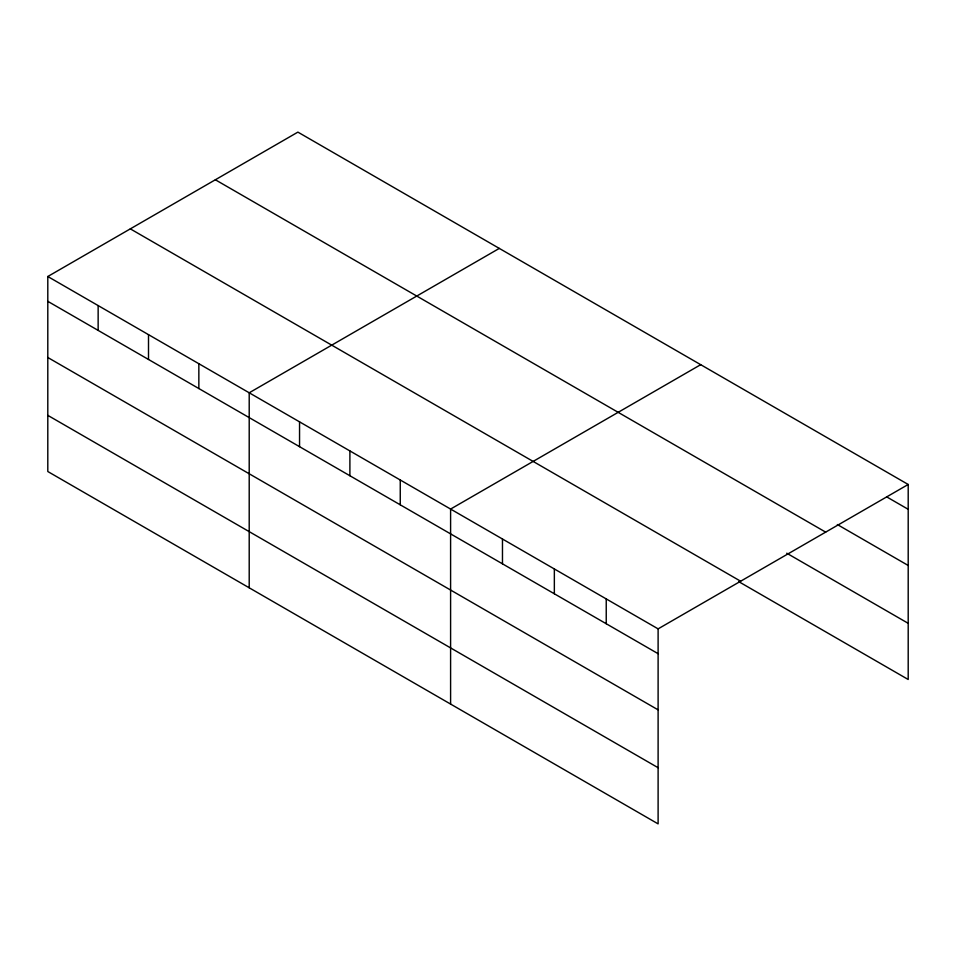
<?xml version="1.0" encoding="UTF-8"?>
<svg xmlns="http://www.w3.org/2000/svg" width="956" height="956" viewBox="0 0 956 956"><rect width="100%" height="100%" fill="white"/><g stroke="black" fill="none" stroke-linecap="round" stroke-linejoin="round"><path stroke-width="1.43" d="M658.11 709.854L658.11 628.869L47.8 276.511L47.8 471.523L658.11 823.881L658.11 709.854L47.8 357.496M738.653 581.595L908.2 679.489L908.2 484.477L297.89 132.119L47.8 276.511M499.295 248.405L249.205 392.796L249.205 587.797M700.7 364.678L450.599 509.07L450.599 704.07M658.11 628.869L908.2 484.477M886.69 496.881L908.2 509.297M837.348 524.545L908.2 565.462M215.363 179.776L825.673 532.134M786.74 553.201L908.2 623.324M130.327 228.866L740.637 581.224M47.8 301.331L658.11 653.689M47.8 415.358L658.11 767.716M606.235 598.922L606.235 623.73M554.349 568.975L554.349 593.784M502.474 539.017L502.474 563.837M400.253 479.996L400.253 504.816M349.896 450.933L349.896 475.741M299.551 421.859L299.551 446.679M198.848 363.722L198.848 388.542M148.503 334.648L148.503 359.468M98.145 305.585L98.145 330.394"/></g></svg>
